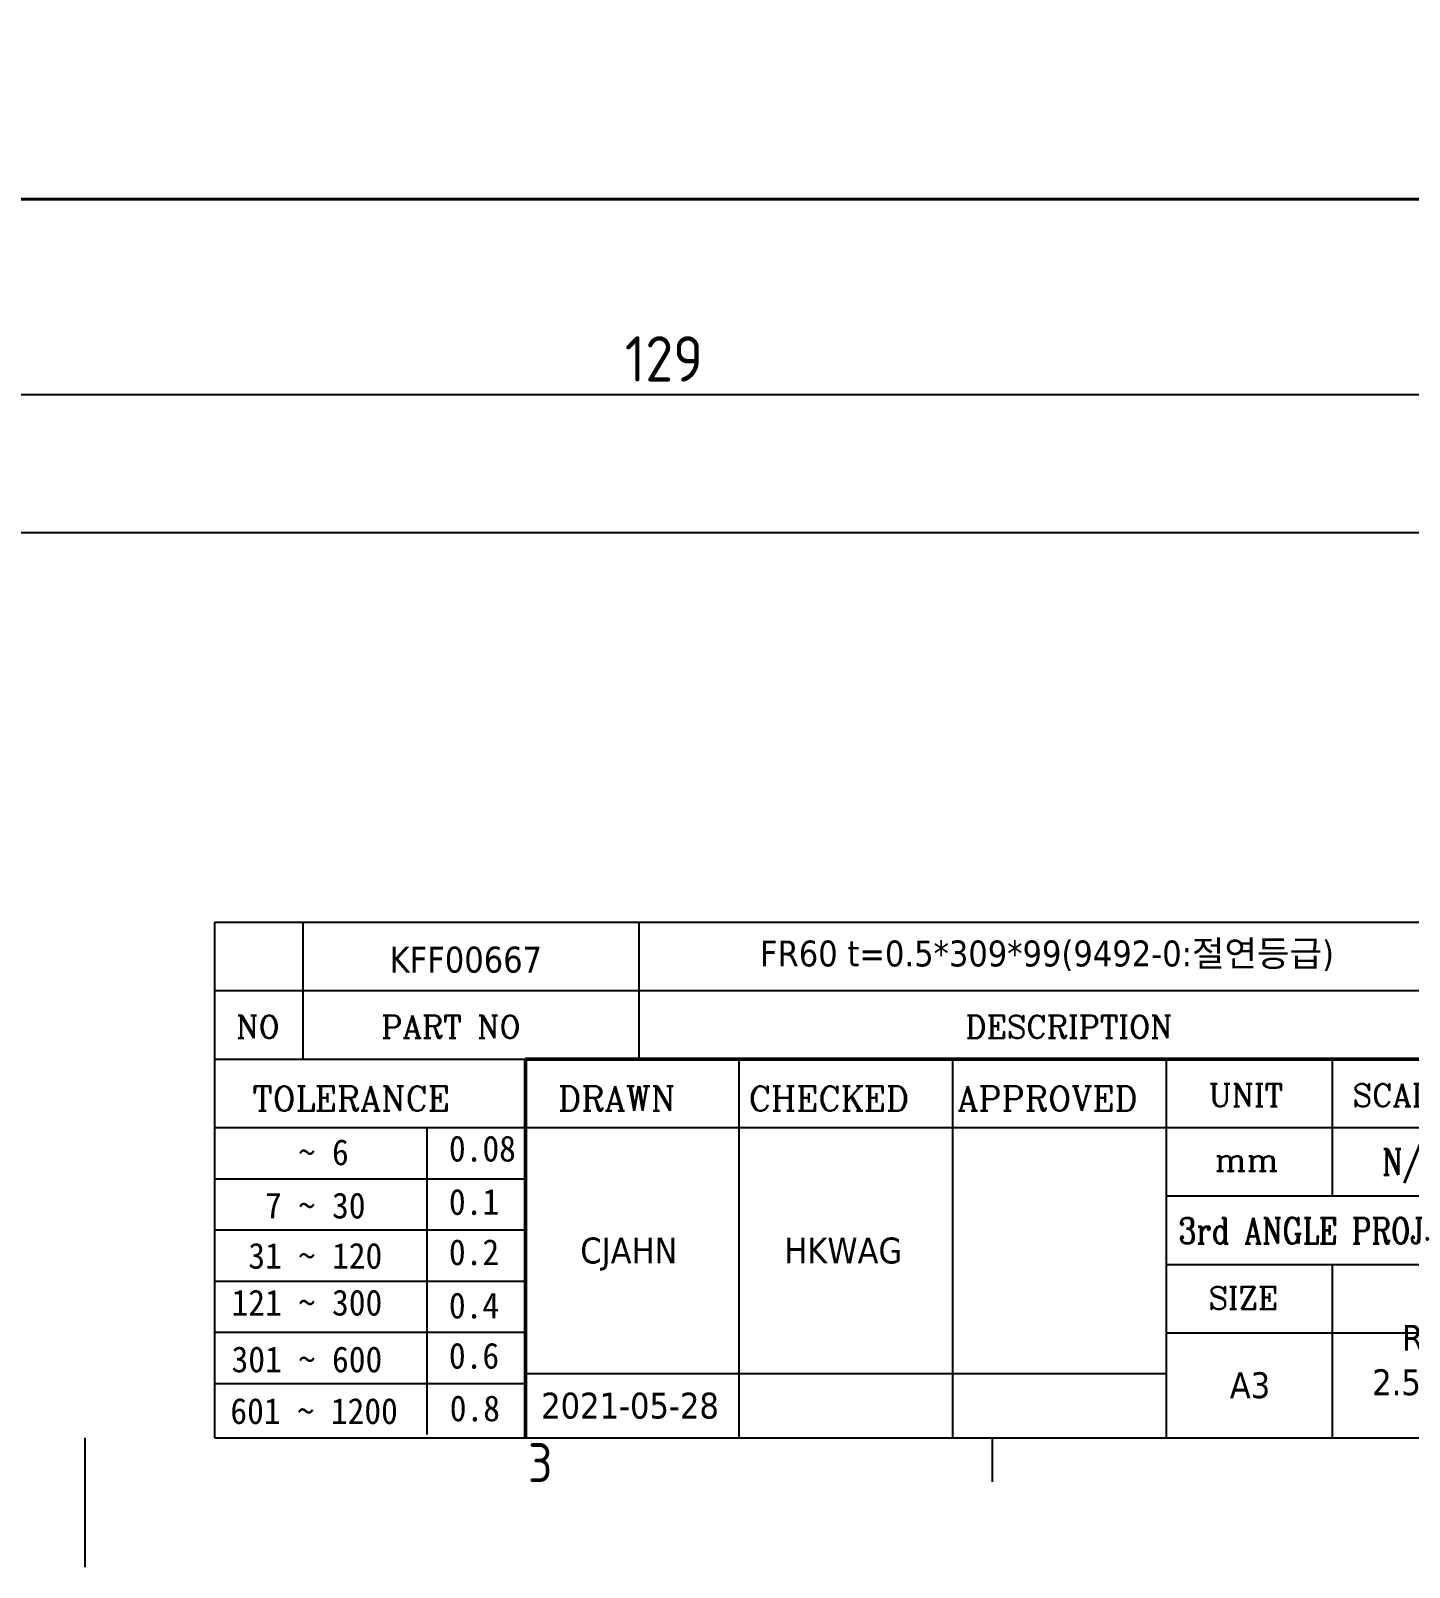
# Model space of a CAD drawing. Header units: millimetres. Extents: x 0 to 420, y 0 to 297.
# Drawn here: x 205.8 to 312.2, y 0 to 118.6 of the extents above; entities that cross this region are included whole.
import ezdxf
from ezdxf.enums import TextEntityAlignment as Align

# ---------------------------------------------------------------- set-up
doc = ezdxf.new("R2010")
doc.units = ezdxf.units.MM
doc.layers.get('0').update_dxf_attribs({"color": 3, "lineweight": 25})
for name, color, linetype, lineweight in [('가시적인 것(ISO)', 3, 'Continuous', 40), ('경계(ISO)', 7, 'Continuous', 25), ('제목(ISO)', 5, 'Continuous', 50), ('치수(ISO)', 2, 'Continuous', 25), ('해치(ISO)', 7, 'Continuous', 18)]:
    doc.layers.add(name, color=color, linetype=linetype, lineweight=lineweight)
doc.styles.add('HAN_291', font='')
doc.styles.add('HAN_370', font='', dxfattribs={"width": 2})
doc.styles.add('RC_284', font='ROMANC.shx')
doc.styles.add('RC_287', font='ROMANC.shx')
doc.styles.add('RC_292', font='ROMANC.shx')
doc.styles.add('ROMANT_294', font='romant.shx')
doc.styles.add('문자 텍스트_PSTEK_POSCO', font='isocp.shx')
doc.styles.add('치수 텍스트_PSTEK_POSCO', font='isocp.shx')
doc.styles.add('텍스트 스타일198', font='tahoma.ttf')
doc.styles.add('텍스트 스타일333', font='ROMANC.shx', dxfattribs={"width": 0.800000011920929})
doc.styles.get('HAN_291').set_extended_font_data('GulimChe')
doc.styles.get('HAN_370').set_extended_font_data('GulimChe')
doc.dimstyles.new('치수_PSTEK_POSCO', dxfattribs={"dimtxt": 3.5, "dimasz": 2.5, "dimexe": 2, "dimexo": 2.5, "dimgap": 1, "dimtad": 1, "dimrnd": 1e-08, "dimdsep": 46, "dimtxsty": '치수 텍스트_PSTEK_POSCO', "dimcen": 0.09, "dimdle": 10, "dimclrd": 7, "dimclre": 7, "dimclrt": 2, "dimadec": 1, "dimazin": 2, "dimtfac": 1, "dimtmove": 0, "dimatfit": 3, "dimfxl": 0, "dimtolj": 1, "dimlwd": -1, "dimlwe": -1, "dimarcsym": 0})

# ---------------------------------------------------------------- blocks, each defined once
blk = doc.blocks.new('경계 Default Border')
at = {"layer": '경계(ISO)'}
blk.add_line((280, 10), (280, 6.599999666213989), dxfattribs=at)
at = {"layer": '경계(ISO)', "flags": 128}
blk.add_lwpolyline([(210, 0), (210, 10)], dxfattribs=at)
at = {"layer": '경계(ISO)', "color": 2, "insert": (244.1685395229535, 6.57139439638704), "char_height": 3.00000011920929, "attachment_point": 7, "style": '문자 텍스트_PSTEK_POSCO'}
blk.add_mtext('3', dxfattribs=at)
blk = doc.blocks.new('제목 블록 PSTEK')
for color, points in [(252, [(317.2195697678507, 17.0593801673321), (322.0326348870767, 21.62682475217465), (322.2781991042243, 21.94392121864296), (317.0471853425802, 16.97985676345368), (318.7512090904202, 16.1899260703855), (316.0018030350395, 12.71868385740789), (316.3356552234328, 13.00206718743325), (318.9235935156908, 16.2694494742633)]), (5, [(321.6183518841322, 17.4193704504104), (319.5281351041078, 18.24969419629727), (322.4505835294948, 22.02344462252142), (317.2195697678507, 17.0593801673321), (318.9235935156908, 16.2694494742633), (316.1741874603099, 12.79820726128571)]), (1, [(324.4839107253602, 19.60711530335299), (325.2419748254881, 19.60711530335299), (325.2419748254881, 20.25857663940324), (321.2266040451076, 20.25857663940324), (321.2266040451076, 19.60711530335299), (321.9846681452406, 19.60711530335299), (321.9846681452406, 15.3430047401139), (324.4839107253602, 15.3430047401139)]), (1, [(329.2277337269622, 20.25857663940324), (325.65654113025, 20.25857663940324), (325.65654113025, 15.3430047401139), (329.3580259941756, 15.3430047401139), (329.3580259941756, 15.9944660761648), (328.1137701654877, 15.9944660761648), (328.1137701654877, 17.56360607323003), (329.2277337269622, 17.56360607323003), (329.2277337269622, 18.25543873810179), (328.1137701654877, 18.25543873810179), (328.1137701654877, 19.60711530335299), (329.2277337269622, 19.60711530335299)]), (1, [(332.3312149849806, 20.25857663940324), (329.8592894925411, 20.25857663940324), (329.8592894925411, 15.3430047401139), (332.3312149849806, 15.3430047401139), (332.3312149849806, 17.4318630164523), (333.0701931098801, 15.3430047401139), (335.4855464857051, 15.3430047401139), (334.2514536401189, 19.30614745124769), (335.4379594596742, 20.25857663940324), (334.3071782107978, 20.25857663940324), (332.3312149849806, 18.99741471888304)]), (252, [(321.9846681452406, 19.60711530335299), (321.4042753185749, 19.60711530335299), (321.4042753185749, 19.45905590879572), (321.9846681452406, 19.45905590879572)]), (252, [(324.6615819988275, 19.45905590879572), (325.4196460989604, 19.45905590879572), (325.4196460989604, 20.11051724484596), (325.2419748254881, 20.11051724484596), (325.2419748254881, 19.60711530335299), (324.4839107253602, 19.60711530335299), (324.4839107253602, 15.3430047401139), (322.1623394187076, 15.3430047401139), (322.1623394187076, 15.19494534555726), (324.6615819988275, 15.19494534555726)]), (252, [(328.2914414389548, 19.45905590879572), (329.4054050004294, 19.45905590879572), (329.4054050004294, 20.11051724484596), (329.2277337269622, 20.11051724484596), (329.2277337269622, 19.60711530335299), (328.1137701654877, 19.60711530335299), (328.1137701654877, 18.25543873810179), (328.2914414389548, 18.25543873810179)]), (252, [(332.5088862584528, 20.1105172448466), (332.3312149849806, 20.1105172448466), (332.3312149849806, 18.99741471888368), (332.5088862584528, 19.11081371413894)]), (252, [(335.6156307331414, 20.11051724484596), (335.2535118015555, 20.11051724484596), (334.2514536401189, 19.30614745124769), (335.4855464857051, 15.3430047401139), (333.1954852176545, 15.3430047401139), (333.2478643833523, 15.19494534555726), (335.6632177591723, 15.19494534555726), (334.4291249135862, 19.15808805669106)]), (252, [(328.2914414389548, 17.41554667867274), (329.4054050004294, 17.41554667867274), (329.4054050004294, 18.10737934354514), (329.2277337269622, 18.10737934354514), (329.2277337269622, 17.56360607323003), (328.1137701654877, 17.56360607323003), (328.1137701654877, 15.9944660761648), (328.2914414389548, 15.9944660761648)]), (252, [(332.5088862584528, 16.92964231796647), (332.3312149849806, 17.43186301645164), (332.3312149849806, 15.3430047401139), (330.0369607660135, 15.3430047401139), (330.0369607660135, 15.19494534555726), (332.5088862584528, 15.19494534555726)]), (252, [(329.5356972676428, 15.8464066816075), (329.3580259941756, 15.8464066816075), (329.3580259941756, 15.3430047401139), (325.8342124037171, 15.3430047401139), (325.8342124037171, 15.19494534555726), (329.5356972676428, 15.19494534555726)])]:
    blk.add_hatch(color=color).paths.add_polyline_path(points)
h = blk.add_hatch(color=1)
edge = h.paths.add_edge_path(flags=0)
edge.add_line((314.2242174273352, 19.60711530335299), (314.2242174273352, 17.00126995915134))
edge.add_line((314.2242174273352, 17.00126995915134), (314.3485873187598, 17.00126995915134))
edge.add_arc((314.3485873187598, 17.6527312952023), 0.6514613360509371, 270, 360)
edge.add_line((315.0000486548106, 17.6527312952023), (315.0000486548106, 18.95565396730211))
edge.add_arc((314.3485873187598, 18.95565396730212), 0.6514613360508712, 0, 90)
edge.add_line((314.3485873187598, 19.60711530335299), (314.2242174273352, 19.60711530335299))
edge = h.paths.add_edge_path()
edge.add_arc((314.9847713324306, 18.28938669179658), 1.969189947606664, 269.9999999999959, 450)
edge.add_line((314.9847713324306, 20.25857663940318), (311.7664314776902, 20.25857663940324))
edge.add_line((311.7664314776902, 20.25857663940324), (311.7664314776902, 15.3430047401139))
edge.add_line((311.7664314776902, 15.3430047401139), (314.2242174273352, 15.3430047401139))
edge.add_line((314.2242174273352, 15.3430047401139), (314.2242174273352, 16.32019674418991))
edge.add_line((314.2242174273352, 16.32019674418991), (314.9847713324307, 16.32019674418991))
h = blk.add_hatch(color=252)
edge = h.paths.add_edge_path()
edge.add_arc((314.9847713324309, 18.28938669179657), 1.969189947606666, 270, 406.8278729790604)
edge.add_arc((315.1624426058984, 18.1413272972396), 1.969189947606962, -90, 53.560984836317004, ccw=False)
edge.add_line((315.1624426058984, 16.17213734963263), (314.4018887008024, 16.17213734963263))
edge.add_line((314.4018887008024, 16.17213734963263), (314.4018887008024, 15.19494534555726))
edge.add_line((314.4018887008024, 15.19494534555726), (311.9441027511573, 15.19494534555726))
edge.add_line((311.9441027511573, 15.19494534555726), (311.9441027511573, 15.3430047401139))
edge.add_line((311.9441027511573, 15.3430047401139), (314.2242174273352, 15.3430047401139))
edge.add_line((314.2242174273352, 15.3430047401139), (314.2242174273352, 16.32019674418991))
edge.add_line((314.2242174273352, 16.32019674418991), (314.9847713324309, 16.32019674418991))
h = blk.add_hatch(color=252)
edge = h.paths.add_edge_path()
edge.add_line((314.4018887008024, 19.45905590879572), (314.5262585922315, 19.45905590879572))
edge.add_arc((314.5262585922314, 18.80759457274939), 0.6514613360463194, 60.4189348879147, 90.00000000000318, ccw=False)
edge.add_arc((314.3485873187602, 18.95565396730057), 0.6514613360524251, 39.96992292766206, 90.00000000009999)
edge.add_line((314.3485873187591, 19.60711530335307), (314.2242174273352, 19.60711530335298))
edge.add_line((314.2242174273352, 19.60711530335299), (314.2242174273352, 17.00126995915134))
edge.add_line((314.2242174273352, 17.00126995915134), (314.3485873187591, 17.00126995915134))
edge.add_arc((314.3485873187568, 17.652731295233), 0.6514613360816299, 270.0000000002, 274.6930825552478)
edge.add_line((314.4018887008024, 17.0034541317032), (314.4018887008024, 19.45905590879572))
at = {"layer": '해치(ISO)'}
h = blk.add_hatch(color=140, dxfattribs=at)
edge = h.paths.add_edge_path()
edge.add_ellipse((330.3660919371412, 20.15576403068321), major_axis=(9.100907360794343, 0), ratio=0.4069904968023172, start_angle=301.3098473703837, end_angle=507.7436900681698)
edge.add_ellipse((331.5340919371412, 20.4634168429492), major_axis=(-9.82350664112931, 0), ratio=0.3942600559756514, start_angle=111.51207141178469, end_angle=334.47025347086895, ccw=False)
edge.add_line((335.1363447531188, 16.8601935978785), (335.0955236905705, 16.99119398620872))
at = {"color": 180}
for p, q in [((182.475792979055, 11.79100474011392), (182.4757929790549, 51.56524660363496)), ((182.4757929790549, 51.56524660363496), (372.4757929537551, 51.56524660363496)), ((189.2651435055721, 51.56524660363496), (189.2651435055722, 41.00524660363494)), ((215.2152739891528, 41.00524660363494), (215.2152739891528, 51.56524660363496)), ((280.8758854511282, 51.56524660363496), (280.8758854511282, 41.00524660363494)), ((310.0881549537552, 51.56524660363496), (310.0881549537553, 41.00524660363494)), ((316.9044520275131, 51.56524660363496), (316.9044520275127, 41.00524660363494)), ((338.4566026226726, 51.56524660363496), (338.4566026226727, 41.00524660363494)), ((372.4757929537551, 51.56524660363496), (372.4757929537551, 11.79100474011389)), ((182.475792979055, 46.2852466036349), (372.4757929537551, 46.28524660363492)), ((182.475792979055, 41.00524660363493), (206.451475290024, 41.00524660363493)), ((222.9401812389276, 11.79100474011392), (222.9401812389276, 41.00524660363494)), ((239.4288871878316, 11.79100474011392), (239.4288871878316, 41.00524660363494)), ((255.9175931367356, 11.79100474011392), (255.9175931367356, 41.00524660363494)), ((268.6918866058747, 41.00524660363494), (268.6918866058747, 30.44524660363498)), ((280.8758854511282, 41.00524660363494), (280.8758854511282, 25.16524660363502)), ((310.088154953755, 41.00524660363494), (310.088154953755, 11.79100474011392)), ((182.475792979055, 35.72524660363497), (206.451475290024, 35.72524660363497)), ((198.8621818849491, 12.02524660363491), (198.8621818849491, 35.72524660363497)), ((206.451475290024, 35.72524660363497), (372.4757929537551, 35.72524660363497)), ((182.475792979055, 31.77524660363492), (206.451475290024, 31.77524660363492)), ((255.917593136736, 30.44524660363498), (372.4757929537552, 30.44524660363501)), ((182.475792979055, 27.82524660363487), (206.451475290024, 27.82524660363487)), ((255.9175931367359, 25.16524660363502), (372.4757929537552, 25.165246603635)), ((268.6918866058744, 25.16524660363502), (268.6918866058744, 11.79100474011392)), ((182.475792979055, 23.87524660363505), (206.451475290024, 23.87524660363505)), ((182.475792979055, 19.92524660363478), (206.451475290024, 19.92524660363478)), ((255.9175931367359, 19.88524660363481), (310.0881549537553, 19.88524660363481)), ((206.451475290024, 16.74100474011396), (255.9175931367359, 16.74100474011396)), ((182.475792979055, 15.97524660363496), (206.451475290024, 15.97524660363496)), ((182.475792979055, 11.79100474011392), (372.4757929537551, 11.79100474011389))]:
    blk.add_line(p, q, dxfattribs=at)
at = {"color": 7, "lineweight": 50}
for p, q in [((206.4514752900237, 11.79100474011392), (206.4514752900237, 41.00524660363494)), ((206.451475290024, 41.00524660363494), (372.4757929537551, 41.00524660363496))]:
    blk.add_line(p, q, dxfattribs=at)
at = {"color": 7}
for p, q in [((322.2781991042243, 21.94392121864296), (317.0471853425802, 16.97985676345368)), ((322.4505835294948, 22.02344462252142), (317.2195697678507, 17.0593801673321)), ((317.2195697678507, 17.0593801673321), (322.0326348870767, 21.62682475217465)), ((319.5281351041078, 18.24969419629727), (322.4505835294948, 22.02344462252142)), ((322.0326348870767, 21.62682475217465), (322.2781991042243, 21.94392121864296)), ((311.7664314776902, 20.25900474011391), (311.7664314776902, 15.34300474011391)), ((314.9847713324309, 20.25857663940324), (311.7664314776902, 20.25857663940324)), ((314.9847713324309, 20.25857663940324), (311.7664314776902, 20.25857663940324)), ((311.7664314776902, 20.25857663940324), (311.7664314776902, 15.3430047401139)), ((325.2419748254881, 20.25857663940324), (321.2266040451076, 20.25857663940324)), ((321.2266040451076, 20.25857663940324), (321.2266040451076, 19.60711530335299)), ((325.2419748254881, 20.25857663940324), (321.2266040451076, 20.25857663940324)), ((321.2266040451076, 20.25857663940324), (321.2266040451076, 19.60711530335299)), ((325.2419748254881, 19.60711530335299), (325.2419748254881, 20.25857663940324)), ((325.2419748254881, 19.60711530335299), (325.2419748254881, 20.25857663940324)), ((329.2277337269622, 20.25857663940324), (325.65654113025, 20.25857663940324)), ((325.65654113025, 20.25857663940324), (325.65654113025, 15.3430047401139)), ((325.65654113025, 20.25857663940324), (325.65654113025, 15.3430047401139)), ((329.2277337269622, 20.25857663940324), (325.65654113025, 20.25857663940324)), ((329.2277337269622, 19.60711530335299), (329.2277337269622, 20.25857663940324)), ((329.2277337269622, 19.60711530335299), (329.2277337269622, 20.25857663940324)), ((332.3312149849806, 20.25857663940324), (329.8592894925411, 20.25857663940324)), ((329.8592894925411, 20.25857663940324), (329.8592894925411, 15.3430047401139)), ((329.8592894925411, 20.25857663940324), (329.8592894925411, 15.3430047401139)), ((332.3312149849806, 20.25857663940324), (329.8592894925411, 20.25857663940324)), ((334.3071782107978, 20.25857663940324), (332.3312149849806, 18.99741471888304)), ((332.3312149849806, 18.99741471888304), (332.3312149849806, 20.25857663940324)), ((334.3071782107978, 20.25857663940324), (332.3312149849806, 18.99741471888304)), ((332.3312149849806, 18.99741471888304), (332.3312149849806, 20.25857663940324)), ((334.2514536401189, 19.30614745124769), (335.4379594596742, 20.25857663940324)), ((334.2514536401189, 19.30614745124769), (335.4379594596742, 20.25857663940324)), ((335.4379594596742, 20.25857663940324), (334.3071782107978, 20.25857663940324)), ((335.4379594596742, 20.25857663940324), (334.3071782107978, 20.25857663940324)), ((314.2242174273352, 17.00126995915134), (314.2242174273352, 19.60711530335299)), ((314.2242174273352, 19.60711530335299), (314.3485873187591, 19.60711530335299)), ((314.3485873187591, 19.60711530335299), (314.2242174273352, 19.60711530335299)), ((314.2242174273352, 19.60711530335299), (314.2242174273352, 17.00126995915134)), ((314.2242174273352, 17.00126995915134), (314.2242174273352, 19.60711530335299)), ((314.2242174273352, 19.60711530335299), (314.3485873187591, 19.60711530335299)), ((314.4018887008024, 19.45905590879572), (314.5262585922314, 19.45905590879572)), ((314.4018887008024, 17.0034541317032), (314.4018887008024, 19.45905590879572)), ((321.2266040451076, 19.60711530335299), (321.9846681452406, 19.60711530335299)), ((321.2266040451076, 19.60711530335299), (321.9846681452406, 19.60711530335299)), ((321.4042753185749, 19.60711530335299), (321.4042753185749, 19.45905590879572)), ((321.9846681452406, 19.60711530335299), (321.4042753185749, 19.60711530335299)), ((321.4042753185749, 19.45905590879572), (321.9846681452406, 19.45905590879572)), ((321.9846681452406, 19.60711530335299), (321.9846681452406, 15.3430047401139)), ((321.9846681452406, 19.45905590879572), (321.9846681452406, 19.60711530335299)), ((321.9846681452406, 19.60711530335299), (321.9846681452406, 15.3430047401139)), ((324.4839107253602, 19.60711530335299), (325.2419748254881, 19.60711530335299)), ((324.4839107253602, 15.3430047401139), (324.4839107253602, 19.60711530335299)), ((325.2419748254881, 19.60711530335299), (324.4839107253602, 19.60711530335299)), ((324.4839107253602, 19.60711530335299), (324.4839107253602, 15.3430047401139)), ((324.4839107253602, 19.60711530335299), (325.2419748254881, 19.60711530335299)), ((324.4839107253602, 15.3430047401139), (324.4839107253602, 19.60711530335299)), ((324.6615819988275, 19.45905590879572), (325.4196460989604, 19.45905590879572)), ((324.6615819988275, 15.19494534555726), (324.6615819988275, 19.45905590879572)), ((325.4196460989604, 20.11051724484596), (325.2419748254881, 20.11051724484596)), ((325.2419748254881, 20.11051724484596), (325.2419748254881, 19.60711530335299)), ((325.4196460989604, 19.45905590879572), (325.4196460989604, 20.11051724484596)), ((328.1137701654877, 18.25543873810179), (328.1137701654877, 19.60711530335299)), ((328.1137701654877, 19.60711530335299), (329.2277337269622, 19.60711530335299)), ((329.2277337269622, 19.60711530335299), (328.1137701654877, 19.60711530335299)), ((328.1137701654877, 19.60711530335299), (328.1137701654877, 18.25543873810179)), ((328.1137701654877, 18.25543873810179), (328.1137701654877, 19.60711530335299)), ((328.1137701654877, 19.60711530335299), (329.2277337269622, 19.60711530335299)), ((328.2914414389548, 18.25543873810179), (328.2914414389548, 19.45905590879572)), ((328.2914414389548, 19.45905590879572), (329.4054050004294, 19.45905590879572)), ((329.4054050004294, 20.11051724484596), (329.2277337269622, 20.11051724484596)), ((329.2277337269622, 20.11051724484596), (329.2277337269622, 19.60711530335299)), ((329.4054050004294, 19.45905590879572), (329.4054050004294, 20.11051724484596)), ((332.5088862584528, 20.1105172448466), (332.3312149849806, 20.1105172448466)), ((332.3312149849806, 20.1105172448466), (332.3312149849806, 18.99741471888368)), ((332.3312149849806, 18.99741471888368), (332.5088862584528, 19.11081371413894)), ((332.5088862584528, 19.11081371413894), (332.5088862584528, 20.1105172448466)), ((335.2535118015555, 20.11051724484596), (334.2514536401189, 19.30614745124769)), ((335.4855464857051, 15.3430047401139), (334.2514536401189, 19.30614745124769)), ((334.2514536401189, 19.30614745124769), (335.4855464857051, 15.3430047401139)), ((335.4855464857051, 15.3430047401139), (334.2514536401189, 19.30614745124769)), ((334.4291249135862, 19.15808805669104), (335.6156307331414, 20.11051724484596)), ((335.6632177591723, 15.19494534555726), (334.4291249135862, 19.15808805669104)), ((335.6156307331414, 20.11051724484596), (335.2535118015555, 20.11051724484596)), ((315.0000486548106, 18.95565396730275), (315.0000486548106, 17.65273129520161)), ((315.0000486548106, 18.95565396730275), (315.0000486548106, 17.65273129520161)), ((321.6183518841322, 17.4193704504104), (319.5281351041078, 18.24969419629727)), ((329.2277337269622, 18.25543873810179), (328.1137701654877, 18.25543873810179)), ((328.1137701654877, 18.25543873810179), (328.2914414389548, 18.25543873810179)), ((329.2277337269622, 18.25543873810179), (328.1137701654877, 18.25543873810179)), ((329.2277337269622, 17.56360607323003), (329.2277337269622, 18.25543873810179)), ((329.2277337269622, 17.56360607323003), (329.2277337269622, 18.25543873810179)), ((329.4054050004294, 18.10737934354514), (329.2277337269622, 18.10737934354514)), ((329.2277337269622, 18.10737934354514), (329.2277337269622, 17.56360607323003)), ((329.4054050004294, 17.41554667867274), (329.4054050004294, 18.10737934354514)), ((314.3485873187591, 17.00126995915134), (314.2242174273352, 17.00126995915134)), ((314.2242174273352, 17.00126995915134), (314.3485873187591, 17.00126995915134)), ((314.3485873187591, 17.00126995915134), (314.2242174273352, 17.00126995915134)), ((316.1741874603099, 12.79820726128571), (321.6183518841322, 17.4193704504104)), ((317.0471853425802, 16.97985676345368), (318.7512090904202, 16.1899260703855)), ((318.9235935156908, 16.2694494742633), (317.2195697678507, 17.0593801673321)), ((317.2195697678507, 17.0593801673321), (318.9235935156908, 16.2694494742633)), ((328.1137701654877, 17.56360607323003), (329.2277337269622, 17.56360607323003)), ((328.1137701654877, 15.9944660761648), (328.1137701654877, 17.56360607323003)), ((329.2277337269622, 17.56360607323003), (328.1137701654877, 17.56360607323003)), ((328.1137701654877, 17.56360607323003), (328.1137701654877, 15.9944660761648)), ((328.1137701654877, 17.56360607323003), (329.2277337269622, 17.56360607323003)), ((328.1137701654877, 15.9944660761648), (328.1137701654877, 17.56360607323003)), ((328.2914414389548, 15.9944660761648), (328.2914414389548, 17.41554667867274)), ((328.2914414389548, 17.41554667867274), (329.4054050004294, 17.41554667867274)), ((332.3312149849806, 17.4318630164523), (333.0701931098801, 15.3430047401139)), ((332.3312149849806, 15.3430047401139), (332.3312149849806, 17.4318630164523)), ((332.5088862584528, 16.92964231796647), (332.3312149849806, 17.43186301645164)), ((332.3312149849806, 17.43186301645164), (332.3312149849806, 15.3430047401139)), ((332.3312149849806, 17.4318630164523), (333.0701931098801, 15.3430047401139)), ((332.3312149849806, 15.3430047401139), (332.3312149849806, 17.4318630164523)), ((332.5088862584528, 15.19494534555726), (332.5088862584528, 16.92964231796647)), ((345.0447381189468, 17.50375595811051), (344.9867755289346, 17.689895936919)), ((314.2242174273352, 16.32019674418991), (314.9847713324309, 16.32019674418991)), ((314.2242174273352, 15.3430047401139), (314.2242174273352, 16.32019674418991)), ((314.9847713324309, 16.32019674418991), (314.2242174273352, 16.32019674418991)), ((314.2242174273352, 16.32019674418991), (314.2242174273352, 15.3430047401139)), ((314.2242174273352, 16.32019674418991), (314.9847713324309, 16.32019674418991)), ((314.2242174273352, 15.3430047401139), (314.2242174273352, 16.32019674418991)), ((314.4018887008024, 16.17213734963263), (315.162442605898, 16.17213734963263)), ((314.4018887008024, 15.19494534555726), (314.4018887008024, 16.17213734963263)), ((318.7512090904202, 16.1899260703855), (316.0018030350395, 12.71868385740789)), ((318.9235935156908, 16.2694494742633), (316.1741874603099, 12.79820726128571)), ((316.3356552234328, 13.00206718743325), (318.9235935156908, 16.2694494742633)), ((329.3580259941756, 15.9944660761648), (328.1137701654877, 15.9944660761648)), ((328.1137701654877, 15.9944660761648), (328.2914414389548, 15.9944660761648)), ((329.3580259941756, 15.9944660761648), (328.1137701654877, 15.9944660761648)), ((329.3580259941756, 15.3430047401139), (329.3580259941756, 15.9944660761648)), ((329.3580259941756, 15.3430047401139), (329.3580259941756, 15.9944660761648)), ((329.5356972676428, 15.8464066816075), (329.3580259941756, 15.8464066816075)), ((329.3580259941756, 15.8464066816075), (329.3580259941756, 15.3430047401139)), ((329.5356972676428, 15.19494534555726), (329.5356972676428, 15.8464066816075)), ((311.7664314776902, 15.3430047401139), (314.2242174273352, 15.3430047401139)), ((311.7664314776902, 15.3430047401139), (314.2242174273352, 15.3430047401139)), ((314.2242174273352, 15.3430047401139), (311.9441027511573, 15.3430047401139)), ((311.9441027511573, 15.3430047401139), (311.9441027511573, 15.19494534555726)), ((311.9441027511573, 15.19494534555726), (314.4018887008024, 15.19494534555726)), ((321.9846681452406, 15.3430047401139), (324.4839107253602, 15.3430047401139)), ((321.9846681452406, 15.3430047401139), (324.4839107253602, 15.3430047401139)), ((324.4839107253602, 15.3430047401139), (322.1623394187076, 15.3430047401139)), ((322.1623394187076, 15.3430047401139), (322.1623394187076, 15.19494534555726)), ((322.1623394187076, 15.19494534555726), (324.6615819988275, 15.19494534555726)), ((325.65654113025, 15.3430047401139), (329.3580259941756, 15.3430047401139)), ((325.65654113025, 15.3430047401139), (329.3580259941756, 15.3430047401139)), ((329.3580259941756, 15.3430047401139), (325.8342124037171, 15.3430047401139)), ((325.8342124037171, 15.3430047401139), (325.8342124037171, 15.19494534555726)), ((325.8342124037171, 15.19494534555726), (329.5356972676428, 15.19494534555726)), ((329.8592894925411, 15.3430047401139), (332.3312149849806, 15.3430047401139)), ((329.8592894925411, 15.3430047401139), (332.3312149849806, 15.3430047401139)), ((332.3312149849806, 15.3430047401139), (330.0369607660135, 15.3430047401139)), ((330.0369607660135, 15.3430047401139), (330.0369607660135, 15.19494534555726)), ((330.0369607660135, 15.19494534555726), (332.5088862584528, 15.19494534555726)), ((333.0701931098801, 15.3430047401139), (335.4855464857051, 15.3430047401139)), ((333.0701931098801, 15.3430047401139), (335.4855464857051, 15.3430047401139)), ((335.4855464857051, 15.3430047401139), (333.1954852176545, 15.3430047401139)), ((333.1954852176545, 15.3430047401139), (333.2478643833523, 15.19494534555726)), ((333.2478643833523, 15.19494534555726), (335.6632177591723, 15.19494534555726)), ((316.0018030350395, 12.71868385740789), (316.3356552234328, 13.00206718743325))]:
    blk.add_line(p, q, dxfattribs=at)
at = {"color": 5}
for p, q in [((322.4505835294948, 22.02344462252142), (317.2195697678507, 17.0593801673321)), ((319.5281351041078, 18.24969419629727), (322.4505835294948, 22.02344462252142)), ((321.6183518841322, 17.4193704504104), (319.5281351041078, 18.24969419629727)), ((316.1741874603099, 12.79820726128571), (321.6183518841322, 17.4193704504104)), ((317.2195697678507, 17.0593801673321), (318.9235935156908, 16.2694494742633)), ((318.9235935156908, 16.2694494742633), (316.1741874603099, 12.79820726128571))]:
    blk.add_line(p, q, dxfattribs=at)
at = {"color": 1}
for p, q in [((314.9847713324309, 20.25857663940324), (311.7664314776902, 20.25857663940324)), ((311.7664314776902, 20.25857663940324), (311.7664314776902, 15.3430047401139)), ((325.2419748254881, 20.25857663940324), (321.2266040451076, 20.25857663940324)), ((321.2266040451076, 20.25857663940324), (321.2266040451076, 19.60711530335299)), ((325.2419748254881, 19.60711530335299), (325.2419748254881, 20.25857663940324)), ((329.2277337269622, 20.25857663940324), (325.65654113025, 20.25857663940324)), ((325.65654113025, 20.25857663940324), (325.65654113025, 15.3430047401139)), ((329.2277337269622, 19.60711530335299), (329.2277337269622, 20.25857663940324)), ((332.3312149849806, 20.25857663940324), (329.8592894925411, 20.25857663940324)), ((329.8592894925411, 20.25857663940324), (329.8592894925411, 15.3430047401139)), ((334.3071782107978, 20.25857663940324), (332.3312149849806, 18.99741471888304)), ((332.3312149849806, 18.99741471888304), (332.3312149849806, 20.25857663940324)), ((334.2514536401189, 19.30614745124769), (335.4379594596742, 20.25857663940324)), ((335.4379594596742, 20.25857663940324), (334.3071782107978, 20.25857663940324)), ((314.2242174273352, 17.00126995915134), (314.2242174273352, 19.60711530335299)), ((314.2242174273352, 19.60711530335299), (314.3485873187591, 19.60711530335299)), ((321.2266040451076, 19.60711530335299), (321.9846681452406, 19.60711530335299)), ((321.9846681452406, 19.60711530335299), (321.9846681452406, 15.3430047401139)), ((324.4839107253602, 19.60711530335299), (325.2419748254881, 19.60711530335299)), ((324.4839107253602, 15.3430047401139), (324.4839107253602, 19.60711530335299)), ((328.1137701654877, 18.25543873810179), (328.1137701654877, 19.60711530335299)), ((328.1137701654877, 19.60711530335299), (329.2277337269622, 19.60711530335299)), ((335.4855464857051, 15.3430047401139), (334.2514536401189, 19.30614745124769)), ((315.0000486548106, 18.95565396730275), (315.0000486548106, 17.65273129520161)), ((329.2277337269622, 18.25543873810179), (328.1137701654877, 18.25543873810179)), ((329.2277337269622, 17.56360607323003), (329.2277337269622, 18.25543873810179)), ((314.3485873187591, 17.00126995915134), (314.2242174273352, 17.00126995915134)), ((328.1137701654877, 17.56360607323003), (329.2277337269622, 17.56360607323003)), ((328.1137701654877, 15.9944660761648), (328.1137701654877, 17.56360607323003)), ((332.3312149849806, 17.4318630164523), (333.0701931098801, 15.3430047401139)), ((332.3312149849806, 15.3430047401139), (332.3312149849806, 17.4318630164523)), ((314.2242174273352, 16.32019674418991), (314.9847713324309, 16.32019674418991)), ((314.2242174273352, 15.3430047401139), (314.2242174273352, 16.32019674418991)), ((329.3580259941756, 15.9944660761648), (328.1137701654877, 15.9944660761648)), ((329.3580259941756, 15.3430047401139), (329.3580259941756, 15.9944660761648)), ((311.7664314776902, 15.3430047401139), (314.2242174273352, 15.3430047401139)), ((321.9846681452406, 15.3430047401139), (324.4839107253602, 15.3430047401139)), ((325.65654113025, 15.3430047401139), (329.3580259941756, 15.3430047401139)), ((329.8592894925411, 15.3430047401139), (332.3312149849806, 15.3430047401139)), ((333.0701931098801, 15.3430047401139), (335.4855464857051, 15.3430047401139))]:
    blk.add_line(p, q, dxfattribs=at)
at = {"color": 7}
for centre, radius, start, end in [((314.9847713324309, 18.28938669179658), 1.969189947606665, 270, 90), ((314.9847713324309, 18.28938669179658), 1.969189947606665, 270, 90), ((314.3485873187598, 18.95565396730211), 0.6514613360508712, 0, 90), ((314.3485873187602, 18.95565396730057), 0.6514613360524251, 39.96992292766117, 90), ((314.3485873187598, 18.95565396730212), 0.6514613360508712, 0, 90), ((314.5262585922314, 18.80759457274939), 0.6514613360463193, 60.41893488791137, 90), ((314.9847713324307, 18.2893866917965), 1.969189947606594, 270, 46.82787297909833), ((315.1624426058984, 18.1413272972396), 1.969189947606961, 270, 53.56098483636067), ((314.3485873187597, 17.65273129520228), 0.6514613360509381, 270, 0), ((314.3485873187598, 17.6527312952023), 0.6514613360509381, 270, 0), ((314.3485873187568, 17.652731295233), 0.6514613360816299, 270, 274.6930825552478)]:
    blk.add_arc(centre, radius, start, end, dxfattribs=at)
at = {"color": 1}
for centre, radius, start, end in [((314.9847713324309, 18.28938669179657), 1.969189947606665, 270, 90), ((314.3485873187598, 18.95565396730211), 0.6514613360508712, 0, 90), ((314.3485873187598, 17.6527312952023), 0.6514613360509381, 270, 0)]:
    blk.add_arc(centre, radius, start, end, dxfattribs=at)
at = {"layer": '제목(ISO)', "lineweight": 18}
blk.add_line((182.475792979055, 35.72500474011393), (182.475792979055, 11.79100474011392), dxfattribs=at)
at = {"layer": '제목(ISO)'}
for p, q in [((322.2781991042243, 21.94392121864296), (317.0471853425802, 16.97985676345368)), ((322.4505835294948, 22.02344462252142), (317.2195697678507, 17.0593801673321)), ((317.2195697678507, 17.0593801673321), (322.0326348870767, 21.62682475217465)), ((319.5281351041078, 18.24969419629727), (322.4505835294948, 22.02344462252142)), ((322.0326348870767, 21.62682475217465), (322.2781991042243, 21.94392121864296)), ((314.9847713324306, 20.25857663940324), (311.7664314776902, 20.25857663940324)), ((311.7664314776902, 20.25857663940324), (311.7664314776902, 15.3430047401139)), ((325.2419748254881, 20.25857663940324), (321.2266040451076, 20.25857663940324)), ((321.2266040451076, 20.25857663940324), (321.2266040451076, 19.60711530335299)), ((325.2419748254881, 19.60711530335299), (325.2419748254881, 20.25857663940324)), ((329.2277337269622, 20.25857663940324), (325.65654113025, 20.25857663940324)), ((325.65654113025, 20.25857663940324), (325.65654113025, 15.3430047401139)), ((329.2277337269622, 19.60711530335299), (329.2277337269622, 20.25857663940324)), ((332.3312149849806, 20.25857663940324), (329.8592894925411, 20.25857663940324)), ((329.8592894925411, 20.25857663940324), (329.8592894925411, 15.3430047401139)), ((334.3071782107978, 20.25857663940324), (332.3312149849806, 18.99741471888304)), ((332.3312149849806, 18.99741471888304), (332.3312149849806, 20.25857663940324)), ((334.2514536401189, 19.30614745124769), (335.4379594596742, 20.25857663940324)), ((335.4379594596742, 20.25857663940324), (334.3071782107978, 20.25857663940324)), ((314.2242174273352, 17.00126995915134), (314.2242174273352, 19.60711530335299)), ((314.2242174273352, 19.60711530335299), (314.3485873187598, 19.60711530335299)), ((314.3485873187591, 19.60711530335299), (314.2242174273352, 19.60711530335299)), ((314.2242174273352, 19.60711530335299), (314.2242174273352, 17.00126995915134)), ((314.4018887008024, 19.45905590879572), (314.5262585922314, 19.45905590879572)), ((314.4018887008024, 17.0034541317032), (314.4018887008024, 19.45905590879572)), ((321.2266040451076, 19.60711530335299), (321.9846681452406, 19.60711530335299)), ((321.9846681452406, 19.60711530335299), (321.4042753185749, 19.60711530335299)), ((321.4042753185749, 19.60711530335299), (321.4042753185749, 19.45905590879572)), ((321.4042753185749, 19.45905590879572), (321.9846681452406, 19.45905590879572)), ((321.9846681452406, 19.60711530335299), (321.9846681452406, 15.3430047401139)), ((321.9846681452406, 19.45905590879572), (321.9846681452406, 19.60711530335299)), ((324.4839107253602, 19.60711530335299), (325.2419748254881, 19.60711530335299)), ((324.4839107253602, 15.3430047401139), (324.4839107253602, 19.60711530335299)), ((325.2419748254881, 19.60711530335299), (324.4839107253602, 19.60711530335299)), ((324.4839107253602, 19.60711530335299), (324.4839107253602, 15.3430047401139)), ((324.6615819988275, 19.45905590879572), (325.4196460989604, 19.45905590879572)), ((324.6615819988275, 15.19494534555726), (324.6615819988275, 19.45905590879572)), ((325.4196460989604, 20.11051724484596), (325.2419748254881, 20.11051724484596)), ((325.2419748254881, 20.11051724484596), (325.2419748254881, 19.60711530335299)), ((325.4196460989604, 19.45905590879572), (325.4196460989604, 20.11051724484596)), ((328.1137701654877, 18.25543873810179), (328.1137701654877, 19.60711530335299)), ((328.1137701654877, 19.60711530335299), (329.2277337269622, 19.60711530335299)), ((329.2277337269622, 19.60711530335299), (328.1137701654877, 19.60711530335299)), ((328.1137701654877, 19.60711530335299), (328.1137701654877, 18.25543873810179)), ((328.2914414389548, 19.45905590879572), (329.4054050004294, 19.45905590879572)), ((328.2914414389548, 18.25543873810179), (328.2914414389548, 19.45905590879572)), ((329.4054050004294, 20.11051724484596), (329.2277337269622, 20.11051724484596)), ((329.2277337269622, 20.11051724484596), (329.2277337269622, 19.60711530335299)), ((329.4054050004294, 19.45905590879572), (329.4054050004294, 20.11051724484596)), ((332.5088862584528, 20.1105172448466), (332.3312149849806, 20.1105172448466)), ((332.3312149849806, 20.1105172448466), (332.3312149849806, 18.99741471888368)), ((332.3312149849806, 18.99741471888368), (332.5088862584528, 19.11081371413894)), ((332.5088862584528, 19.11081371413894), (332.5088862584528, 20.1105172448466)), ((335.2535118015555, 20.11051724484596), (334.2514536401189, 19.30614745124769)), ((335.4855464857051, 15.3430047401139), (334.2514536401189, 19.30614745124769)), ((334.2514536401189, 19.30614745124769), (335.4855464857051, 15.3430047401139)), ((334.4291249135862, 19.15808805669106), (335.6156307331414, 20.11051724484596)), ((335.6632177591723, 15.19494534555726), (334.4291249135862, 19.15808805669106)), ((335.6156307331414, 20.11051724484596), (335.2535118015555, 20.11051724484596)), ((315.0000486548106, 18.95565396730211), (315.0000486548106, 17.6527312952023)), ((321.6183518841322, 17.4193704504104), (319.5281351041078, 18.24969419629727)), ((329.2277337269622, 18.25543873810179), (328.1137701654877, 18.25543873810179)), ((328.1137701654877, 18.25543873810179), (328.2914414389548, 18.25543873810179)), ((329.2277337269622, 17.56360607323003), (329.2277337269622, 18.25543873810179)), ((329.4054050004294, 18.10737934354514), (329.2277337269622, 18.10737934354514)), ((329.2277337269622, 18.10737934354514), (329.2277337269622, 17.56360607323003)), ((329.4054050004294, 17.41554667867274), (329.4054050004294, 18.10737934354514)), ((314.3485873187598, 17.00126995915134), (314.2242174273352, 17.00126995915134)), ((314.2242174273352, 17.00126995915134), (314.3485873187591, 17.00126995915134)), ((316.1741874603099, 12.79820726128571), (321.6183518841322, 17.4193704504104)), ((317.0471853425802, 16.97985676345368), (318.7512090904202, 16.1899260703855)), ((317.2195697678507, 17.0593801673321), (318.9235935156908, 16.2694494742633)), ((318.9235935156908, 16.2694494742633), (317.2195697678507, 17.0593801673321)), ((328.1137701654877, 15.9944660761648), (328.1137701654877, 17.56360607323003)), ((328.1137701654877, 17.56360607323003), (329.2277337269622, 17.56360607323003)), ((329.2277337269622, 17.56360607323003), (328.1137701654877, 17.56360607323003)), ((328.1137701654877, 17.56360607323003), (328.1137701654877, 15.9944660761648)), ((328.2914414389548, 17.41554667867274), (329.4054050004294, 17.41554667867274)), ((328.2914414389548, 15.9944660761648), (328.2914414389548, 17.41554667867274)), ((332.3312149849806, 15.3430047401139), (332.3312149849806, 17.4318630164523)), ((332.3312149849806, 17.4318630164523), (333.0701931098801, 15.3430047401139)), ((332.5088862584528, 16.92964231796647), (332.3312149849806, 17.43186301645164)), ((332.3312149849806, 17.43186301645164), (332.3312149849806, 15.3430047401139)), ((332.5088862584528, 15.19494534555726), (332.5088862584528, 16.92964231796647)), ((314.2242174273352, 15.3430047401139), (314.2242174273352, 16.32019674418991)), ((314.2242174273352, 16.32019674418991), (314.9847713324307, 16.32019674418991)), ((314.9847713324309, 16.32019674418991), (314.2242174273352, 16.32019674418991)), ((314.2242174273352, 16.32019674418991), (314.2242174273352, 15.3430047401139)), ((314.4018887008024, 15.19494534555726), (314.4018887008024, 16.17213734963263)), ((314.4018887008024, 16.17213734963263), (315.1624426058984, 16.17213734963263)), ((318.7512090904202, 16.1899260703855), (316.0018030350395, 12.71868385740789)), ((318.9235935156908, 16.2694494742633), (316.1741874603099, 12.79820726128571)), ((316.3356552234328, 13.00206718743325), (318.9235935156908, 16.2694494742633)), ((329.3580259941756, 15.9944660761648), (328.1137701654877, 15.9944660761648)), ((328.1137701654877, 15.9944660761648), (328.2914414389548, 15.9944660761648)), ((329.3580259941756, 15.3430047401139), (329.3580259941756, 15.9944660761648)), ((329.5356972676428, 15.8464066816075), (329.3580259941756, 15.8464066816075)), ((329.3580259941756, 15.8464066816075), (329.3580259941756, 15.3430047401139)), ((329.5356972676428, 15.19494534555726), (329.5356972676428, 15.8464066816075)), ((311.7664314776902, 15.3430047401139), (314.2242174273352, 15.3430047401139)), ((314.2242174273352, 15.3430047401139), (311.9441027511573, 15.3430047401139)), ((311.9441027511573, 15.3430047401139), (311.9441027511573, 15.19494534555726)), ((311.9441027511573, 15.19494534555726), (314.4018887008024, 15.19494534555726)), ((321.9846681452406, 15.3430047401139), (324.4839107253602, 15.3430047401139)), ((324.4839107253602, 15.3430047401139), (322.1623394187076, 15.3430047401139)), ((322.1623394187076, 15.3430047401139), (322.1623394187076, 15.19494534555726)), ((322.1623394187076, 15.19494534555726), (324.6615819988275, 15.19494534555726)), ((325.65654113025, 15.3430047401139), (329.3580259941756, 15.3430047401139)), ((329.3580259941756, 15.3430047401139), (325.8342124037171, 15.3430047401139)), ((325.8342124037171, 15.3430047401139), (325.8342124037171, 15.19494534555726)), ((325.8342124037171, 15.19494534555726), (329.5356972676428, 15.19494534555726)), ((329.8592894925411, 15.3430047401139), (332.3312149849806, 15.3430047401139)), ((332.3312149849806, 15.3430047401139), (330.0369607660135, 15.3430047401139)), ((330.0369607660135, 15.3430047401139), (330.0369607660135, 15.19494534555726)), ((330.0369607660135, 15.19494534555726), (332.5088862584528, 15.19494534555726)), ((333.0701931098801, 15.3430047401139), (335.4855464857051, 15.3430047401139)), ((335.4855464857051, 15.3430047401139), (333.1954852176545, 15.3430047401139)), ((333.1954852176545, 15.3430047401139), (333.2478643833523, 15.19494534555726)), ((333.2478643833523, 15.19494534555726), (335.6632177591723, 15.19494534555726)), ((316.0018030350395, 12.71868385740789), (316.3356552234328, 13.00206718743325))]:
    blk.add_line(p, q, dxfattribs=at)
at = {"layer": '제목(ISO)', "color": 4}
blk.add_line((335.1363447531188, 16.8601935978785), (335.0955236905705, 16.99119398620872), dxfattribs=at)
at = {"layer": '제목(ISO)'}
for centre, radius, start, end in [((314.9847713324306, 18.28938669179658), 1.969189947606664, 46.82787297909431, 90), ((314.3485873187598, 18.95565396730212), 0.6514613360508712, 0, 90), ((314.3485873187602, 18.95565396730057), 0.6514613360524251, 39.96992292766117, 90), ((314.5262585922314, 18.80759457274939), 0.6514613360463193, 60.41893488791137, 90), ((314.9847713324307, 18.2893866917965), 1.969189947606594, 270, 46.82787297909833), ((314.9847713324309, 18.28938669179657), 1.969189947606666, 270, 46.8278729790603), ((315.1624426058984, 18.1413272972396), 1.969189947606962, 270, 53.56098483631701), ((314.3485873187598, 17.6527312952023), 0.6514613360509371, 270, 0), ((314.3485873187568, 17.652731295233), 0.6514613360816299, 270, 274.6930825552478)]:
    blk.add_arc(centre, radius, start, end, dxfattribs=at)
at = {"layer": '제목(ISO)', "color": 4}
for centre, major_axis, ratio, start_param, end_param in [((331.5340919371412, 20.4634168429492), (9.82350664112931, 0), 0.3942600559756514, 5.087845455444478, 8.97919982663645), ((330.3660919371412, 20.15576403068321), (9.100907360794343, 0), 0.4069904968023172, 5.258848905294775, 8.861799147915196)]:
    blk.add_ellipse(centre, major_axis=major_axis, ratio=ratio, start_param=start_param, end_param=end_param, dxfattribs=at)
at = {"color": 2}
for s, height, style, p in [('NO', 1.742399930953979, 'RC_284', (184.135398793432, 42.62317362549192)), ('PART NO', 1.742399930953979, 'RC_284', (195.3359407378685, 42.62317362549192)), ('DESCRIPTION', 1.742399930953979, 'RC_284', (240.4025565652523, 42.62317362549192)), ("Q'TY", 1.742399930953979, 'RC_284', (310.1440786515383, 42.62317362549192)), ('COLOR/FINISH', 1.742399930953979, 'RC_284', (317.7725341324144, 42.62317362549192)), ('REMARK', 1.742399930953979, 'RC_284', (348.346649953877, 42.62317362549192)), ('MODEL NAME', 2.178000062704086, 'RC_292', (284.096330289083, 37.25462520371384)), (' TOLERANCE', 1.899999976158142, 'RC_287', (184.0872874387979, 37.00893196870329)), ('DRAWN', 1.899999976158142, 'RC_287', (208.9766620976279, 37.00893196870329)), ('CHECKED', 1.899999976158142, 'RC_287', (223.6856844514997, 37.00893196870329)), ('APPROVED', 1.899999976158142, 'RC_287', (239.7795453577791, 37.00893196870329)), ('UNIT', 1.742399930953979, 'RC_284', (259.1652673287452, 37.34317362549218)), ('SCALE', 1.742399930953979, 'RC_284', (270.2934779252897, 37.34317362549218)), ('    ~ 6', 2.000000029802322, 'HAN_291', (183.7721304966814, 32.8176515608431)), ('0.08', 2.000000029802322, 'HAN_291', (200.5467345600617, 33.09873600004101)), ('mm', 1.742399930953979, 'RC_284', (259.6505418159997, 32.3543089683787)), ('PART NAME', 2.178000062704086, 'RC_292', (285.1416959765849, 32.03045329421792)), ('0.1', 2.000000029802322, 'HAN_291', (200.5467345600617, 28.98646558742206)), ('  7 ~ 30', 2.000000029802322, 'HAN_291', (183.7721304966814, 28.70538114822415)), (' DWG NO.', 2.178000062704086, 'RC_292', (284.8124284083233, 26.75045329421772)), (' 31 ~ 120', 2.000000029802322, 'HAN_291', (183.7721304966814, 24.82628181916237)), ('0.2', 2.000000029802322, 'HAN_291', (200.5467345600617, 25.10736625836028)), ('121 ~ 300', 2.000000029802322, 'HAN_291', (183.7721304966814, 21.21401206133254)), ('0.4', 2.000000029802322, 'HAN_291', (200.5467345600617, 20.99509650053045)), ('SIZE', 1.742399930953979, 'RC_284', (259.1652673287452, 21.69497768947366)), ('REFERENCE', 2.178000062704086, 'RC_292', (278.2741065029841, 21.43214925458022)), ('0.6', 2.000000029802322, 'HAN_291', (200.5467345600617, 17.11599717146868)), ('301 ~ 600', 2.000000029802322, 'HAN_291', (183.7721304966814, 16.83491273227077)), ('601 ~ 1200', 2.000000029802322, 'HAN_291', (183.6802025156883, 12.84759660881125)), ('0.8', 2.000000029802322, 'HAN_291', (200.6097246063884, 13.05732192299702))]:
    blk.add_text(s, height=height, dxfattribs=dict(at, style=style)).set_placement(p)
at = {"color": 2, "style": 'RC_284'}
blk.add_text('MATERIAL', height=1.742399930953979, dxfattribs=at).set_placement((295.4820202024417, 43.64524660363492), align=Align.MIDDLE_CENTER)
at = {"color": 7, "style": '텍스트 스타일333', "width": 0.7999999523162842}
blk.add_text('N/S', height=2.000000029802322, dxfattribs=at).set_placement((274.7838860285014, 33.08524660363496), align=Align.MIDDLE_CENTER)
at = {"color": 2, "style": '텍스트 스타일333', "width": 0.7999999523162842}
blk.add_text('3rd ANGLE PROJ.', height=2.000000029802322, dxfattribs=at).set_placement((256.8430306642954, 26.76148381654429))
at = {"color": 7, "style": 'ROMANT_294'}
for s, p in [('POWER', (342.82727231297, 20.97115304607566)), ('SYSTEM', (342.82727231297, 17.3284636719184)), ('TECHNOLOGY', (342.82727231297, 13.57194088644453))]:
    blk.add_text(s, height=2.700000107288361, dxfattribs=at).set_placement(p)
at = {"color": 7, "insert": (320.8519732224835, 14.21236326823155), "char_height": 1.400000005960464, "attachment_point": 1, "line_spacing_factor": 0.3319999873638153, "style": 'HAN_370'}
blk.add_mtext('\\fHY견고딕|b0|i0;\\H1.4000;피에스텍', dxfattribs=at)
at = {"layer": '제목(ISO)', "color": 7, "style": '텍스트 스타일198'}
for tag, p in [('부품_번호_001', (195.9690160300735, 47.68071419841495)), ('설명_001', (224.5459970139152, 48.1538814053939)), ('재질_001', (292.3638200418054, 47.92591818687281)), ("3._Q'TY_001", (312.7327037528258, 47.90442725317898)), ('질량\\P3;_001', (350.3046145979153, 48.1643332325385)), ('제목_001', (333.5584662743366, 32.12134217035067)), ('부품_번호_001', (334.6282562833055, 26.80591818687283)), ('설계자_001', (210.6823963971569, 25.23312566343435)), ('점검자_001', (226.4283219502686, 25.23446884679021)), ('프로젝트_001', (274.1013553075239, 18.4934277391087)), ('시트_크기_001', (260.807090429518, 14.83812566343425)), ('프로젝트_002', (271.7976521650339, 15.06954850045719)), ('작성_날짜_001', (207.6662781715662, 13.26600473167383)), ('프로젝트_003', (281.5193886380515, 11.64566926180568))]:
    blk.add_attdef(tag, p, '', height=2.000000029802322, dxfattribs=at)
for tag, p in [('4._COLOR', (327.6805273250926, 48.92524660363493)), ('1._MODEL_NAME', (341.233897335037, 38.36524660363497)), ('엔지니어링_승인자', (247.673240162284, 26.23312567187446)), ('점검_날짜', (231.1845342133799, 14.26600474011394)), ('엔지니어링_승인_날짜', (247.6732401622839, 14.26600474011394))]:
    blk.add_attdef(tag, text='', height=2.000000029802322, dxfattribs=at).set_placement(p, align=Align.MIDDLE_CENTER)
blk = doc.blocks.new('*D24')
at = {"layer": 'Defpoints', "color": 0}
for p in [(40.06640435764778, 105.5637129435301), (349.0664043576478, 105.5637129435301), (349.0664043576478, 79.84711056361691)]:
    blk.add_point(p, dxfattribs=at)
at = {"layer": '치수(ISO)', "color": 7}
for p, q in [((40.06640435764778, 103.0637129435301), (40.06640435764778, 77.84711056361691)), ((349.0664043576478, 103.0637129435301), (349.0664043576478, 77.84711056361691)), ((42.56640435764778, 79.84711056361691), (346.5664043576478, 79.84711056361691))]:
    blk.add_line(p, q, dxfattribs=at)
for points in [[(42.56640435764778, 80.26377723028358), (42.56640435764778, 79.43044389695024), (40.06640435764778, 79.84711056361691)], [(346.5664043576478, 80.26377723028358), (346.5664043576478, 79.43044389695024), (349.0664043576478, 79.84711056361691)]]:
    blk.add_solid(points, dxfattribs=at)
at = {"layer": '치수(ISO)', "color": 2, "insert": (191.2911157693947, 82.59711056361691), "char_height": 3.5, "attachment_point": 4, "style": '치수 텍스트_PSTEK_POSCO'}
blk.add_mtext('\\A1;309', dxfattribs=at)
blk = doc.blocks.new('*D32')
at = {"layer": 'Defpoints', "color": 0}
for p in [(190.0664043576478, 118.5637129435301), (319.0664043576478, 118.5637129435301), (319.0664043576478, 90.49096939096313)]:
    blk.add_point(p, dxfattribs=at)
at = {"layer": '치수(ISO)', "color": 7}
for p, q in [((190.0664043576478, 116.0637129435301), (190.0664043576478, 88.49096939096313)), ((319.0664043576478, 116.0637129435301), (319.0664043576478, 88.49096939096313)), ((192.5664043576478, 90.49096939096313), (316.5664043576478, 90.49096939096313))]:
    blk.add_line(p, q, dxfattribs=at)
for points in [[(192.5664043576478, 90.9076360576298), (192.5664043576478, 90.07430272429646), (190.0664043576478, 90.49096939096313)], [(316.5664043576478, 90.9076360576298), (316.5664043576478, 90.07430272429646), (319.0664043576478, 90.49096939096313)]]:
    blk.add_solid(points, dxfattribs=at)
at = {"layer": '치수(ISO)', "color": 2, "insert": (251.6511157693948, 93.2413138791521), "char_height": 3.5, "attachment_point": 4, "style": '치수 텍스트_PSTEK_POSCO'}
blk.add_mtext('\\A1;129', dxfattribs=at)

msp = doc.modelspace()

# ---------------------------------------------------------------- linework, layer by layer
at = {"layer": '가시적인 것(ISO)'}
msp.add_line((40.06640435764778, 105.5637129435301), (349.0664043576478, 105.5637129435301), dxfattribs=at)

# ---------------------------------------------------------------- block references
msp.add_blockref('경계 Default Border', (0, 0))
ref = msp.add_blockref('제목 블록 PSTEK', (37.52420704624484, -1.791004740113895))
ref.add_attrib('설계자_001', 'CJAHN', (248.2066034434017, 23.44212092332045), dxfattribs={"layer": '제목(ISO)', "color": 7, "height": 2.000000029802322, "style": '텍스트 스타일198'})
ref.add_attrib('점검자_001', 'HKWAG', (263.9525289965134, 23.44346410667632), dxfattribs={"layer": '제목(ISO)', "color": 7, "height": 2.000000029802322, "style": '텍스트 스타일198'})
ref.add_attrib('프로젝트_001', 'RND_컨버터_2021_ESC_', (311.6255623537687, 16.70242299899481), dxfattribs={"layer": '제목(ISO)', "color": 7, "height": 2.000000029802322, "style": '텍스트 스타일198'})
ref.add_attrib('시트_크기_001', 'A3', (298.3312974757628, 13.04712092332036), dxfattribs={"layer": '제목(ISO)', "color": 7, "height": 2.000000029802322, "style": '텍스트 스타일198'})
ref.add_attrib("3._Q'TY_001", '2', (350.2569107990707, 46.11342251306508), dxfattribs={"layer": '제목(ISO)', "color": 7, "height": 2.000000029802322, "style": '텍스트 스타일198'})
ref.add_attrib('작성_날짜_001', '2021-05-28', (245.190485217811, 11.47499999155994), dxfattribs={"layer": '제목(ISO)', "color": 7, "height": 2.000000029802322, "style": '텍스트 스타일198'})
ref.add_attrib('재질_001', 'FR60', (329.8880270880503, 46.13491344675892), dxfattribs={"layer": '제목(ISO)', "color": 7, "height": 2.000000029802322, "style": '텍스트 스타일198'})
ref.add_attrib('부품_번호_001', 'KFF00667', (372.1524633295502, 25.01491344675893), dxfattribs={"layer": '제목(ISO)', "color": 7, "height": 2.000000029802322, "style": '텍스트 스타일198'})
ref.add_attrib('질량\\P3;_001', '0.020 kg', (387.8288216441601, 46.3733284924246), dxfattribs={"layer": '제목(ISO)', "color": 7, "height": 2.000000029802322, "style": '텍스트 스타일198'})
ref.add_attrib('설명_001', 'FR60 t=0.5*309*99(9492-0:절연등급)', (262.0702040601601, 46.36287666528001), dxfattribs={"layer": '제목(ISO)', "color": 7, "height": 2.000000029802322, "style": '텍스트 스타일198'})
ref.add_attrib('부품_번호_001', 'KFF00667', (233.4932230763184, 45.88970945830106), dxfattribs={"layer": '제목(ISO)', "color": 7, "height": 2.000000029802322, "style": '텍스트 스타일198'})
ref.add_attrib('제목_001', 'INSULATION', (371.0826733205815, 30.33033743023677), dxfattribs={"layer": '제목(ISO)', "color": 7, "height": 2.000000029802322, "style": '텍스트 스타일198'})
ref.add_attrib('프로젝트_002', '2.5kV(정전척) 컴팩트형 개발', (309.3218592112786, 13.2785437603433), dxfattribs={"layer": '제목(ISO)', "color": 7, "height": 2.000000029802322, "style": '텍스트 스타일198'})
ref.add_attrib('프로젝트_003', '(하프케이스)', (319.0435956842963, 9.854664521691792), dxfattribs={"layer": '제목(ISO)', "color": 7, "height": 2.000000029802322, "style": '텍스트 스타일198'})

# ---------------------------------------------------------------- dimensions: what is measured, and where the dimension line sits
at = {"layer": '치수(ISO)', "color": 7}
for base, p1, p2, picture, middle in [((319.0664043576478, 90.49096939096313), (190.0664043576478, 118.5637129435301), (319.0664043576478, 118.5637129435301), '*D32', (254.5764043576478, 90.49096939096313)), ((349.0664043576478, 79.84711056361691), (40.06640435764778, 105.5637129435301), (349.0664043576478, 105.5637129435301), '*D24', (194.5664043576477, 79.84711056361691))]:
    dim = msp.add_linear_dim(base=base, p1=p1, p2=p2, angle=180, dimstyle='치수_PSTEK_POSCO', override={"dimdec": 2, "dimtp": 0, "dimtm": -0, "dimtdec": 2, "dimtofl": 0, "dimatfit": 1}, dxfattribs=at)
    dim.commit()
    dim.dimension.update_dxf_attribs({"geometry": picture, "text_midpoint": middle, "dimtype": 160})

doc.saveas('drawing.dxf')
